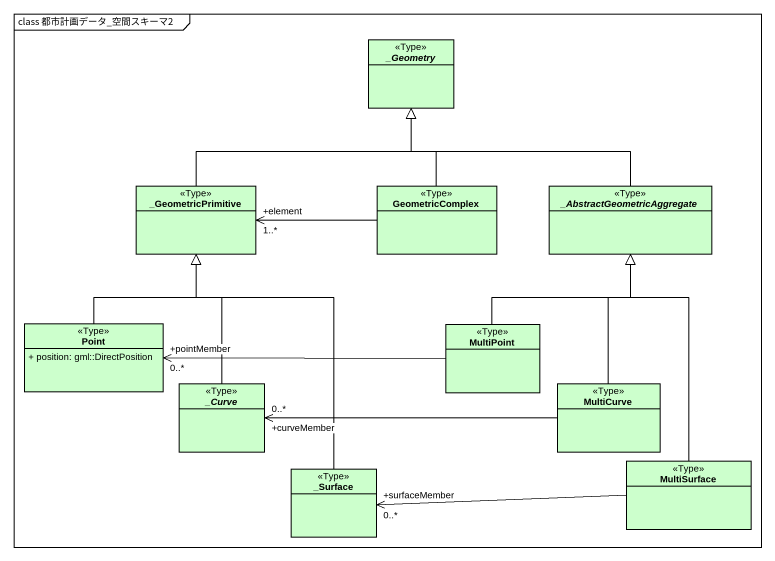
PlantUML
@startuml
mainframe class 都市計画データ_空間スキーマ2
hide circle
hide empty members
skinparam classAttributeIconSize 0
abstract class "_Geometry" as Geometry <<Type>> #CCFFCC
class "_GeometricPrimitive" as GeometricPrimitive <<Type>> #CCFFCC
class GeometricComplex <<Type>> #CCFFCC
abstract class "_AbstractGeometricAggregate" as AbstractGeometricAggregate <<Type>> #CCFFCC
class Point <<Type>> #CCFFCC {
  + position: gml::DirectPosition
}
class MultiPoint <<Type>> #CCFFCC
abstract class "_Curve" as Curve <<Type>> #CCFFCC
class MultiCurve <<Type>> #CCFFCC
class "_Surface" as Surface <<Type>> #CCFFCC
class MultiSurface <<Type>> #CCFFCC
GeometricPrimitive -up-|> Geometry
GeometricPrimitive "+element\n1..*" <-right- GeometricComplex
GeometricComplex -up-|> Geometry
AbstractGeometricAggregate -up-|> Geometry
Point -up-|> GeometricPrimitive
Point "+pointMember\n0..*" <-right- MultiPoint
MultiPoint -up-|> AbstractGeometricAggregate
Curve -up-|> GeometricPrimitive
Curve "+curveMember\n0..*" <-right- MultiCurve
MultiCurve -up-|> AbstractGeometricAggregate
Surface -up-|> GeometricPrimitive
Surface "+surfaceMember\n0..*" <-right- MultiSurface
MultiSurface -up-|> AbstractGeometricAggregate
@enduml
